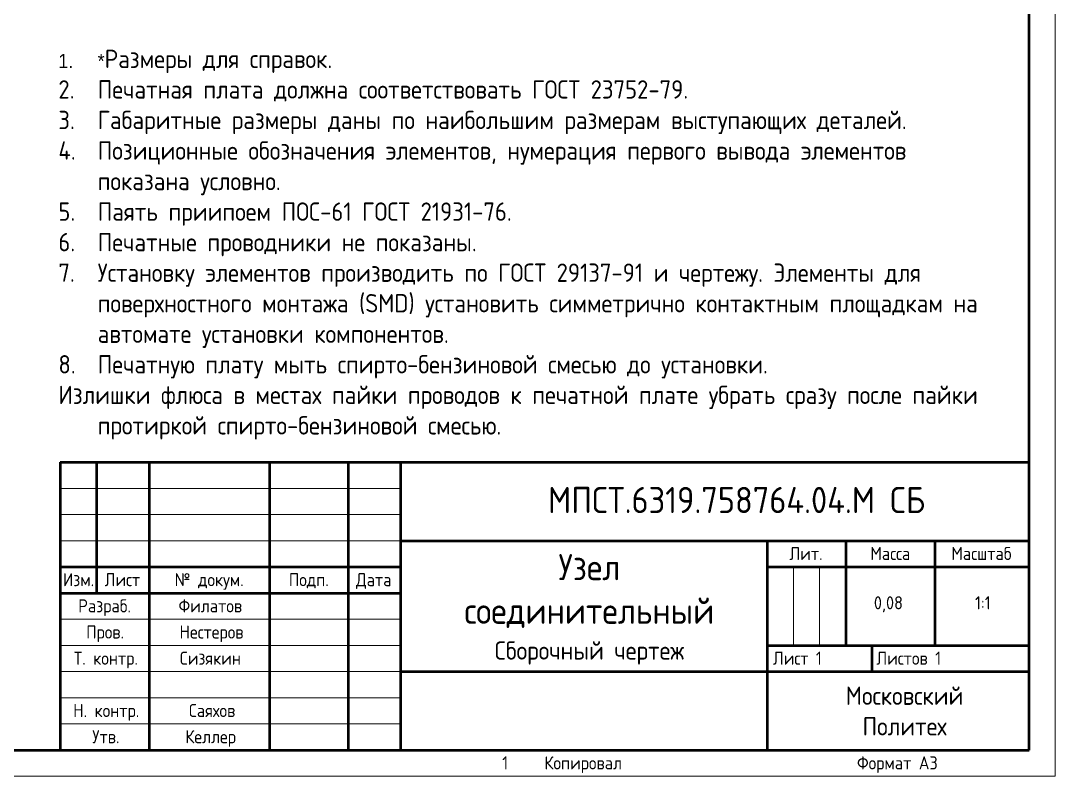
# Model space of a CAD drawing. Header units: millimetres. Extents: x 0 to 420, y 0 to 297.
# Drawn here: x 222.5 to 420, y 0 to 144.4 of the extents above; entities that cross this region are included whole.
import ezdxf

# ---------------------------------------------------------------- set-up
doc = ezdxf.new("R2010")
doc.units = ezdxf.units.MM
doc.layers.add('ОСНОВНОЙ', color=7, linetype='Continuous', lineweight=25)
doc.styles.add('СПДС', font='isocpeur.ttf', dxfattribs={"width": 0.9})

msp = doc.modelspace()

# ---------------------------------------------------------------- linework, layer by layer
at = {"color": 7, "linetype": 'Continuous', "lineweight": 18}
for p, q in [((420, 297), (420, 0)), ((230, 55), (295, 55)), ((230, 50), (295, 50)), ((230, 45), (295, 45)), ((370, 40), (370, 25)), ((375, 40), (375, 25)), ((230, 30), (295, 30)), ((230, 25), (295, 25)), ((230, 20), (295, 20)), ((230, 15), (295, 15)), ((230, 10), (295, 10)), ((0, 0), (420, 0))]:
    msp.add_line(p, q, dxfattribs=at)
at = {"color": 7, "linetype": 'Continuous', "lineweight": 50}
for p, q in [((415, 5), (415, 292)), ((230, 60), (415, 60)), ((230, 60), (230, 5)), ((237, 35), (237, 60)), ((247, 60), (247, 5)), ((270, 60), (270, 5)), ((285, 60), (285, 5)), ((295, 60), (295, 5)), ((295, 45), (415, 45)), ((365, 45), (365, 5)), ((380, 45), (380, 25)), ((397, 45), (397, 25)), ((230, 40), (295, 40)), ((365, 40), (415, 40)), ((230, 35), (295, 35)), ((365, 25), (415, 25)), ((385, 25), (385, 20)), ((295, 20), (415, 20)), ((20, 5), (415, 5))]:
    msp.add_line(p, q, dxfattribs=at)
at = {"layer": 'ОСНОВНОЙ', "linetype": 'Continuous', "lineweight": 18}
for p, q in [((415, 292), (415, 5)), ((415, 5), (20, 5))]:
    msp.add_line(p, q, dxfattribs=at)

# ---------------------------------------------------------------- texts
at = {"insert": (227.175, 138.804), "char_height": 2.5, "width": 179.93713, "attachment_point": 1, "style": 'СПДС'}
msp.add_mtext('\\pxi-3,l4,t4;{\\fArial|b0|i0|c0|p34;\\H1.08333x;1.^I\\fArial|b0|i0|c204|p34;*\\fISOCPEUR|b0|i0|c204|p34;\\H1.29231x;Размеры для справок.\\P2.^IПечатная плата должна соответствовать ГОСТ 23752-79.\\P3.^IГабаритные размеры даны по наибольшим размерам выступающих деталей.\\P4.^IПозиционные обозначения элементов, нумерация первого вывода элементов показана условно.\\P5.^IПаять приипоем ПОС-61 ГОСТ 21931-76.\\P6.^IПечатные проводники не показаны.\\P7.^IУстановку элементов производить по ГОСТ 29137-91 и чертежу. Элементы для поверхностного монтажа (SMD) установить симметрично контактным площадкам на автомате установки компонентов.\\P8.^IПечатную плату мыть спирто-бензиновой смесью до установки.\\PИзлишки флюса в местах пайки проводов к печатной плате убрать сразу после пайки протиркой спирто-бензиновой смесью.}', dxfattribs=at)
at = {"color": 7, "linetype": 'Continuous', "lineweight": 0, "char_height": 3.5, "attachment_point": 2, "style": 'СПДС'}
for s, insert, width in [('{\\H1.42857x;МПСТ.6319.758764.04.М СБ}', (359.154, 55.284), 75.12856), ('{\\H1.42857x;Узел соединительный}\\PСборочный чертеж', (331.047, 42.46), 40.94996)]:
    msp.add_mtext(s, dxfattribs=dict(at, insert=insert, width=width))
at = {"color": 7, "linetype": 'Continuous', "lineweight": 0, "attachment_point": 2, "style": 'СПДС'}
for s, insert, char_height in [('Лит.', (372.408, 43.817), 2.5), ('Масса', (388.491, 43.817), 2.5), ('Масштаб', (405.894, 43.817), 2.5), ('Изм.', (233.524, 38.817), 2.5), ('Лист', (241.898, 38.817), 2.5), ('№ докум.', (258.46, 38.817), 2.5), ('Подп.', (277.482, 38.817), 2.5), ('Дата', (289.886, 38.817), 2.5), ('Разраб.', (238.495, 33.817), 2.5), ('Филатов', (258.682, 33.817), 2.5), ('0,08', (388.14, 34.402), 2.5), ('1:1', (406.168, 34.402), 2.5), ('Пров.', (238.588, 28.817), 2.5), ('Нестеров', (258.912, 28.817), 2.5), ('Т. контр.', (238.743, 23.817), 2.5), ('Сизякин', (258.694, 23.817), 2.5), ('Лист 1', (370.761, 23.817), 2.5), ('Листов 1', (392.026, 23.817), 2.5), ('Московский\\PПолитех', (391.222, 17.148), 3.5), ('Н. контр.', (238.805, 13.817), 2.5), ('Саяхов', (259.026, 13.817), 2.5), ('Утв.', (238.744, 8.817), 2.5), ('Келлер', (258.735, 8.817), 2.5), ('1', (314.983, 3.823), 2.5), ('Копировал', (329.866, 3.817), 2.5), ('Формат А3', (389.849, 3.817), 2.5)]:
    msp.add_mtext(s, dxfattribs=dict(at, insert=insert, char_height=char_height))

doc.saveas('drawing.dxf')
